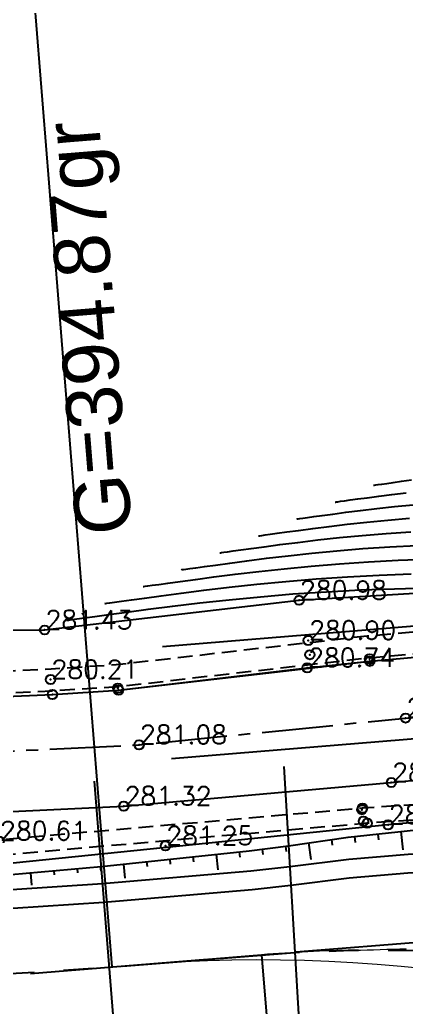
# Model space of a CAD drawing. Header units: millimetres. Extents: x 524954 to 526204, y 9523489 to 9524010.
# Drawn here: x 525125.6 to 525146.3, y 9523768.8 to 9523821.7 of the extents above; entities that cross this region are included whole.
import ezdxf
from ezdxf.enums import TextEntityAlignment as Align

# ---------------------------------------------------------------- set-up
doc = ezdxf.new("R2010")
doc.units = ezdxf.units.MM
doc.header["$PDMODE"] = 32
doc.header["$PDSIZE"] = 0.5
doc.linetypes.add('AXES2', pattern=[28.575, 19.05, -3.175, 3.175, -3.175])
doc.linetypes.add('CACHE2', pattern=[4.7625, 3.175, -1.5875])
for name, color, linetype in [('Axe_Route_Existante', 1, 'AXES2'), ('Bord_Route_Existante', 6, 'Continuous'), ('Caniveau', 5, 'CACHE2'), ('CN_01_00', 3, 'Continuous'), ('CN_02_00', 4, 'Continuous'), ('CN_05_00', 6, 'Continuous'), ('CN_10_00', 1, 'Continuous'), ('Route - Axe Route de la corniche 1 - Restitution en plan - Axe', 1, 'AXES2'), ('Route - Axe Route de la corniche 1 - Restitution en plan - GEM_Berme', 7, 'Continuous'), ('Route - Axe Route de la corniche 1 - Restitution en plan - GEM_Bretelle', 7, 'Continuous'), ('Route - Axe Route de la corniche 1 - Restitution en plan - Talus déblais', 1, 'Continuous'), ('Route - Axe Route de la corniche 1 - Tabulations', 7, 'Continuous'), ('Route - Axe Route de la corniche 1 - Textes - Arcs', 5, 'Continuous'), ('Route - Giratoire 1+ - Restitution en plan - GEM_ACC', 7, 'Continuous'), ('TopoAlt', 3, 'Continuous'), ('TOPOJIS', 7, 'Continuous')]:
    doc.layers.add(name, color=color, linetype=linetype)
doc.layers.add('Bord_Route_Existante_POLY3D', color=6, linetype='Continuous', plot=False)
doc.layers.add('Giratoire - Nouveau Giratoire1 - Marquages', color=176, linetype='Continuous', lineweight=0)
doc.layers.add('Trottoir', color=7, linetype='Continuous', true_color=0xff6666)
doc.styles.add('Affichages route', font='arial.ttf', dxfattribs={"height": 0.5})
doc.styles.add('Simplex 1.0', font='Simplex.shx', dxfattribs={"width": 0.99, "height": 1})

# ---------------------------------------------------------------- blocks, each defined once
blk = doc.blocks.new('TCPOINT M')
at = {"color": 0}
blk.add_point((0, 0), dxfattribs=at)
at = {"layer": 'TopoAlt', "style": 'Simplex 1.0', "width": 0.99}
blk.add_attdef('ALT', (0.15, 0.15), '', height=1, dxfattribs=at)
blk = doc.blocks.new('MENSURA_TALSYM_1')
at = {"layer": 'Route - Axe Route de la corniche 1 - Restitution en plan - Talus déblais'}
for p, q in [((525143.629, 9523777.612), (525143.59, 9523777.922)), ((525144.869, 9523777.739), (525144.833, 9523778.057)), ((525146.177, 9523777.209), (525146.076, 9523778.191)), ((525139.915, 9523777.121), (525139.875, 9523777.413)), ((525141.237, 9523776.684), (525141.113, 9523777.586)), ((525142.393, 9523777.457), (525142.351, 9523777.76)), ((525134.938, 9523776.571), (525134.909, 9523776.838)), ((525136.245, 9523776.139), (525136.152, 9523776.969)), ((525137.428, 9523776.819), (525137.395, 9523777.1)), ((525138.67, 9523776.963), (525138.636, 9523777.25)), ((525128.713, 9523775.972), (525128.691, 9523776.204)), ((525129.96, 9523776.075), (525129.936, 9523776.315)), ((525131.252, 9523775.698), (525131.18, 9523776.445)), ((525132.448, 9523776.323), (525132.423, 9523776.576)), ((525133.693, 9523776.447), (525133.666, 9523776.707)), ((525126.25, 9523775.324), (525126.201, 9523775.982)), ((525127.465, 9523775.868), (525127.446, 9523776.093))]:
    blk.add_line(p, q, dxfattribs=at)

msp = doc.modelspace()

# ---------------------------------------------------------------- linework, layer by layer
at = {"layer": 'Axe_Route_Existante', "ltscale": 0.5, "flags": 128}
msp.add_lwpolyline([(524973.101, 9523802.49), (525007.26, 9523792.779), (525027.54, 9523787.364), (525056.127, 9523779.755), (525082.674, 9523773.102), (525107.546, 9523770.048), (525120.684, 9523770.139), (525151.777, 9523772.648), (525176.899, 9523773.894), (525199.324, 9523771.095), (525218.337, 9523765.264), (525227.192, 9523761.534), (525233.843, 9523758.094), (525246.468, 9523751.167), (525256.506, 9523745.531), (525267.014, 9523739.694), (525277.691, 9523733.704), (525288.849, 9523727.299), (525294.632, 9523724.022), (525301.927, 9523719.966), (525310.691, 9523715.333), (525328.32, 9523705.784), (525328.32, 9523705.784), (525337.316, 9523700.691), (525351.138, 9523692.703), (525363.696, 9523685.45), (525368.801, 9523682.627), (525375.475, 9523679.109), (525390.225, 9523670.468), (525400.9, 9523665.019), (525419.619, 9523658.456), (525435.368, 9523656.046), (525454.334, 9523656.625), (525476.288, 9523660.734), (525488.784, 9523664.768), (525501.859, 9523668.012), (525521.809, 9523675.315), (525541.116, 9523687.802), (525552.62, 9523697.708), (525562.351, 9523710.18), (525568.681, 9523722.572), (525575.059, 9523738.704), (525576.995, 9523751.051), (525577.798, 9523776.069), (525576.166, 9523799.52), (525574.181, 9523815.429), (525572.049, 9523834.204), (525569.92, 9523851.041), (525567.326, 9523868.19), (525565.579, 9523885.379), (525563.689, 9523903.219), (525561.356, 9523920.701), (525558.839, 9523938.161)], dxfattribs=at)
at = {"layer": 'Axe_Route_Existante', "ltscale": 0.2, "flags": 128}
msp.add_lwpolyline([(524977.305, 9523814.695), (525006.059, 9523804.831), (525028.37, 9523798.479), (525038.912, 9523795.522), (525048.316, 9523792.994), (525057.878, 9523790.358), (525070.878, 9523787.094), (525082.145, 9523784.869), (525094.524, 9523783.207), (525107.043, 9523782.438), (525119.719, 9523782.246), (525132.005, 9523782.846), (525146.311, 9523784.281), (525160.389, 9523785.573)], dxfattribs=at)
at = {"layer": 'Bord_Route_Existante', "flags": 128}
for points in [[(525221.578, 9523770.941), (525214.394, 9523773.56), (525201.773, 9523777.091), (525187.993, 9523779.477), (525178.148, 9523780.174), (525172.157, 9523780.555), (525166.33, 9523780.26), (525154.489, 9523779.368), (525145.368, 9523778.551), (525120.497, 9523776.02), (525106.173, 9523774.773), (525099.776, 9523775.298), (525085.501, 9523777.091), (525074.621, 9523779.414), (525059.705, 9523783.331), (525044.394, 9523787.379), (525028.625, 9523791.594), (525012.747, 9523795.824), (524999.188, 9523799.53), (524974.162, 9523806.373)], [(525119.054, 9523785.177), (525127.352, 9523785.549), (525130.904, 9523785.78), (525144.393, 9523787.326), (525157.15, 9523788.454), (525159.646, 9523788.59), (525186.395, 9523790.309), (525194.259, 9523790.953), (525204.903, 9523791.806), (525211.169, 9523792.244), (525217.137, 9523792.785), (525223.837, 9523793.03), (525235.719, 9523792.006), (525246.137, 9523789.401), (525250.161, 9523787.597), (525257.166, 9523783.785), (525275.212, 9523773.506)], [(525119.151, 9523778.983), (525131.181, 9523779.552), (525145.544, 9523780.818), (525160.271, 9523782.251), (525175.138, 9523783.168), (525185.569, 9523783.964), (525204.023, 9523785.078), (525217.099, 9523783.886), (525220.353, 9523782.2), (525221.764, 9523780.731), (525223.757, 9523777.646), (525223.758, 9523776.783), (525223.758, 9523776.783), (525222.02, 9523771.867), (525221.713, 9523770.949), (525221.578, 9523770.941)]]:
    msp.add_lwpolyline(points, dxfattribs=at)
at = {"layer": 'Bord_Route_Existante_POLY3D'}
for points in [[(525119.054, 9523785.177, 281.47), (525127.352, 9523785.549, 281.18), (525130.904, 9523785.78, 281.09), (525141.031, 9523786.975, 280.74), (525144.393, 9523787.326, 280.62), (525157.15, 9523788.454, 280.25), (525159.646, 9523788.59, 280.16), (525173.021, 9523789.449, 279.82), (525186.395, 9523790.309, 279.47), (525194.259, 9523790.953, 279.16), (525204.903, 9523791.806, 278.94), (525211.169, 9523792.244, 278.76), (525217.103, 9523792.815, 278.74), (525217.137, 9523792.785, 278.63), (525223.837, 9523793.03, 278.44), (525223.846, 9523793.096, 278.57), (525235.719, 9523792.006, 278.18), (525246.137, 9523789.401, 277.89), (525250.161, 9523787.597, 277.78), (525257.166, 9523783.785, 277.56), (525275.212, 9523773.506, 277.13)], [(525119.151, 9523778.983, 281.72), (525131.181, 9523779.552, 281.32), (525145.544, 9523780.818, 280.87), (525160.271, 9523782.251, 280.43), (525175.138, 9523783.168, 280.05), (525185.569, 9523783.964, 279.63)], [(525187.993, 9523779.477, 279.49), (525178.148, 9523780.174, 279.78), (525172.157, 9523780.555, 279.98), (525172.077, 9523780.612, 279.04), (525166.33, 9523780.26, 280.19), (525154.489, 9523779.368, 280.57), (525152.114, 9523779.177, 280.66), (525145.368, 9523778.551, 280.86), (525120.497, 9523776.02, 281.76)]]:
    msp.add_polyline3d(points, dxfattribs=at)
at = {"layer": 'Caniveau', "ltscale": 0.25, "flags": 128}
for points in [[(524978.921, 9523818.749), (525007.12, 9523808.984), (525050.049, 9523797.236), (525059.403, 9523794.608), (525066.071, 9523792.798), (525071.256, 9523791.666), (525075.778, 9523790.605), (525082.17, 9523789.332), (525091.46, 9523787.968), (525094.462, 9523787.615), (525106.129, 9523786.717), (525119.032, 9523786.55), (525127.277, 9523786.92), (525130.781, 9523787.148), (525144.254, 9523788.692), (525157.053, 9523789.824), (525159.565, 9523789.96), (525186.295, 9523791.678), (525194.148, 9523792.321), (525204.801, 9523793.175), (525211.059, 9523793.613), (525217.049, 9523794.156), (525223.871, 9523794.405), (525235.946, 9523793.365), (525246.588, 9523790.704), (525250.771, 9523788.828), (525257.796, 9523785.005), (525267.26, 9523779.721), (525275.934, 9523774.674), (525286.15, 9523769.083)], [(524978.535, 9523817.634), (525006.771, 9523807.856), (525049.734, 9523796.099), (525059.089, 9523793.471), (525065.79, 9523791.652), (525070.996, 9523790.516), (525075.528, 9523789.452), (525081.969, 9523788.169), (525091.305, 9523786.798), (525094.348, 9523786.441), (525106.076, 9523785.538), (525119.051, 9523785.37), (525127.341, 9523785.742), (525130.887, 9523785.973), (525144.373, 9523787.518), (525157.137, 9523788.647), (525159.635, 9523788.783), (525186.381, 9523790.501), (525194.243, 9523791.145), (525204.889, 9523791.999), (525211.154, 9523792.437), (525217.124, 9523792.978), (525223.842, 9523793.224), (525235.751, 9523792.198), (525246.2, 9523789.585), (525250.247, 9523787.77), (525257.255, 9523783.957), (525267.01, 9523778.976), (525275.314, 9523773.67), (525285.519, 9523767.841)], [(524975.141, 9523808.618), (525000.68, 9523801.804), (525030.01, 9523793.854), (525045.477, 9523789.732), (525059.166, 9523786.012), (525065.902, 9523784.25), (525084.094, 9523779.959), (525088.525, 9523779.269), (525107.014, 9523777.537), (525120.727, 9523777.307), (525124.339, 9523777.743), (525144.189, 9523779.476), (525152.038, 9523780.016), (525158.051, 9523780.697), (525172.163, 9523781.399), (525172.115, 9523781.335), (525186.089, 9523780.714), (525201.95, 9523777.916), (525212.887, 9523775.146), (525221.806, 9523771.933), (525221.948, 9523771.873)], [(525221.578, 9523770.941), (525212.633, 9523774.341), (525201.773, 9523777.091), (525185.999, 9523779.874), (525185.993, 9523779.938), (525172.157, 9523780.555), (525158.119, 9523779.856), (525152.114, 9523779.177), (525144.255, 9523778.635), (525124.426, 9523776.904), (525120.771, 9523776.463), (525106.967, 9523776.694), (525088.421, 9523778.432), (525083.932, 9523779.131), (525065.698, 9523783.432), (525058.949, 9523785.198), (525045.258, 9523788.918), (525029.791, 9523793.04), (525029.791, 9523793.04), (525029.791, 9523793.04), (525029.791, 9523793.04), (525000.461, 9523800.99), (524974.924, 9523807.804)]]:
    msp.add_lwpolyline(points, dxfattribs=at)
at = {"layer": 'CN_01_00', "flags": 128}
for points, elevation in [([(525142.525, 9523795.865), (525142.527, 9523795.865), (525142.544, 9523795.867), (525142.589, 9523795.873), (525142.677, 9523795.886), (525142.822, 9523795.905), (525143.038, 9523795.935), (525143.34, 9523795.977), (525143.742, 9523796.032), (525144.253, 9523796.101), (525144.866, 9523796.183), (525145.569, 9523796.272), (525146.348, 9523796.364)], 289), ([(525138.406, 9523794.052), (525138.409, 9523794.052), (525138.43, 9523794.055), (525138.486, 9523794.063), (525138.596, 9523794.078), (525138.777, 9523794.103), (525139.047, 9523794.14), (525139.424, 9523794.192), (525139.926, 9523794.26), (525140.564, 9523794.347), (525141.33, 9523794.449), (525142.207, 9523794.56), (525143.18, 9523794.675), (525144.233, 9523794.79), (525145.352, 9523794.898), (525146.52, 9523794.996)], 287), ([(525130.168, 9523790.426), (525130.172, 9523790.427), (525130.201, 9523790.431), (525130.28, 9523790.442), (525130.433, 9523790.463), (525130.686, 9523790.497), (525131.064, 9523790.549), (525131.591, 9523790.622), (525132.293, 9523790.718), (525133.186, 9523790.84), (525134.256, 9523790.982), (525135.483, 9523791.137), (525136.843, 9523791.298), (525138.316, 9523791.458), (525139.881, 9523791.61), (525141.514, 9523791.747), (525143.195, 9523791.861), (525144.9, 9523791.948), (525146.601, 9523792.009)], 283)]:
    msp.add_lwpolyline(points, dxfattribs=dict(at, elevation=elevation))
at = {"layer": 'CN_02_00', "flags": 128}
for points, elevation in [([(525140.465, 9523794.958), (525140.468, 9523794.959), (525140.487, 9523794.961), (525140.538, 9523794.968), (525140.637, 9523794.982), (525140.8, 9523795.004), (525141.043, 9523795.037), (525141.382, 9523795.084), (525141.834, 9523795.146), (525142.409, 9523795.224), (525143.098, 9523795.316), (525143.888, 9523795.416), (525144.764, 9523795.52), (525145.712, 9523795.623), (525146.719, 9523795.721)], 288), ([(525136.346, 9523793.145), (525136.35, 9523793.146), (525136.372, 9523793.149), (525136.434, 9523793.158), (525136.555, 9523793.174), (525136.754, 9523793.201), (525137.051, 9523793.242), (525137.466, 9523793.299), (525138.017, 9523793.375), (525138.72, 9523793.471), (525139.561, 9523793.582), (525140.526, 9523793.704), (525141.596, 9523793.831), (525142.754, 9523793.957), (525143.984, 9523794.076), (525145.268, 9523794.184), (525146.59, 9523794.274)], 286), ([(525132.227, 9523791.333), (525132.231, 9523791.333), (525132.258, 9523791.337), (525132.331, 9523791.347), (525132.474, 9523791.367), (525132.709, 9523791.399), (525133.06, 9523791.447), (525133.549, 9523791.514), (525134.201, 9523791.603), (525135.03, 9523791.717), (525136.025, 9523791.849), (525137.164, 9523791.993), (525138.427, 9523792.142), (525139.796, 9523792.291), (525141.248, 9523792.432), (525142.765, 9523792.559), (525144.326, 9523792.665), (525145.91, 9523792.746), (525147.491, 9523792.802)], 284), ([(525128.108, 9523789.52), (525128.112, 9523789.521), (525128.144, 9523789.525), (525128.228, 9523789.536), (525128.393, 9523789.559), (525128.664, 9523789.596), (525129.068, 9523789.652), (525129.633, 9523789.729), (525130.385, 9523789.832), (525131.341, 9523789.963), (525132.488, 9523790.115), (525133.802, 9523790.281), (525135.259, 9523790.454), (525136.837, 9523790.625), (525138.513, 9523790.788), (525140.262, 9523790.934), (525142.063, 9523791.057), (525143.889, 9523791.15), (525145.711, 9523791.215), (525147.494, 9523791.257), (525149.206, 9523791.28), (525150.815, 9523791.288), (525151.956, 9523791.286)], 282)]:
    msp.add_lwpolyline(points, dxfattribs=dict(at, elevation=elevation))
at = {"layer": 'CN_05_00', "elevation": 285, "flags": 128}
msp.add_lwpolyline([(525134.287, 9523792.239), (525134.29, 9523792.24), (525134.315, 9523792.243), (525134.383, 9523792.252), (525134.515, 9523792.27), (525134.732, 9523792.3), (525135.056, 9523792.345), (525135.508, 9523792.407), (525136.109, 9523792.489), (525136.875, 9523792.594), (525137.793, 9523792.715), (525138.845, 9523792.848), (525140.011, 9523792.987), (525141.275, 9523793.124), (525142.616, 9523793.254), (525144.017, 9523793.371), (525145.458, 9523793.469), (525146.921, 9523793.544)], dxfattribs=at)
at = {"layer": 'CN_10_00', "elevation": 290, "flags": 128}
msp.add_lwpolyline([(525144.585, 9523796.771), (525144.587, 9523796.771), (525144.601, 9523796.773), (525144.641, 9523796.779), (525144.718, 9523796.789), (525144.845, 9523796.807), (525145.034, 9523796.833), (525145.299, 9523796.869), (525145.65, 9523796.917), (525146.098, 9523796.978), (525146.635, 9523797.05)], dxfattribs=at)
at = {"layer": 'Giratoire - Nouveau Giratoire1 - Marquages', "color": 7, "linetype": 'Continuous'}
msp.add_line((525138.579, 9523771.583, 0), (525131.769, 9523771.033, 0), dxfattribs=at)
for centre, radius, start, end in [((525145.013, 9523691.842, 0), 80, 91.05213, 94.61306), ((525141.644, 9523875.311, 0), 103.5, 271.05213, 272.60372), ((525141.644, 9523875.311, 0), 103.5, 271.05213, 272.60372), ((525138.459, 9523688.115, 0), 83.187, 65.94007, 94.61306)]:
    msp.add_arc(centre, radius, start, end, dxfattribs=at)
at = {"layer": 'Route - Axe Route de la corniche 1 - Restitution en plan - Axe', "ltscale": 0.5, "flags": 128}
msp.add_lwpolyline([(525046.677, 9523782.319), (525051.521, 9523781.079), (525061.208, 9523778.598), (525070.896, 9523776.118), (525075.753, 9523774.931), (525080.64, 9523773.878), (525085.555, 9523772.962), (525090.494, 9523772.182), (525095.453, 9523771.54), (525100.427, 9523771.036), (525105.413, 9523770.67), (525110.408, 9523770.443), (525115.407, 9523770.354), (525120.407, 9523770.405), (525125.403, 9523770.594), (525130.392, 9523770.922), (525140.361, 9523771.706), (525143.359, 9523771.825), (525146.358, 9523771.83), (525149.356, 9523771.724), (525150.354, 9523771.663), (525153.343, 9523771.407), (525156.32, 9523771.039), (525159.863, 9523770.452), (525160.264, 9523770.375), (525163.198, 9523769.748), (525170.007, 9523768.122), (525175.376, 9523766.838)], dxfattribs=at)
at = {"layer": 'Route - Axe Route de la corniche 1 - Restitution en plan - GEM_Berme', "flags": 128}
msp.add_lwpolyline([(525125.17, 9523775.088), (525130.034, 9523775.408), (525138.002, 9523776.077), (525140.093, 9523776.315), (525143.258, 9523776.703), (525146.445, 9523776.985), (525149.651, 9523777.148), (525150.723, 9523777.176), (525153.948, 9523777.179), (525157.18, 9523777.061), (525160.417, 9523776.82), (525161.495, 9523776.713), (525164.729, 9523776.307), (525170.732, 9523775.458), (525171.739, 9523775.372), (525172.759, 9523775.338), (525173.792, 9523775.356), (525174.837, 9523775.429), (525176.291, 9523775.629)], dxfattribs=at)
at = {"layer": 'Route - Axe Route de la corniche 1 - Restitution en plan - GEM_Bretelle', "flags": 128}
msp.add_lwpolyline([(525125.222, 9523774.089), (525130.114, 9523774.411), (525138.082, 9523775.08), (525140.151, 9523775.316), (525143.278, 9523775.704), (525146.428, 9523775.985), (525149.597, 9523776.15), (525150.657, 9523776.178), (525153.843, 9523776.184), (525157.039, 9523776.071), (525160.238, 9523775.836), (525161.305, 9523775.731), (525164.502, 9523775.334), (525170.499, 9523774.485), (525171.507, 9523774.4), (525172.527, 9523774.365), (525173.559, 9523774.384), (525174.605, 9523774.457), (525176.217, 9523774.679), (525177.299, 9523774.903), (525179.003, 9523775.388), (525179.085, 9523775.416)], dxfattribs=at)
at = {"layer": 'Route - Axe Route de la corniche 1 - Restitution en plan - Talus déblais', "flags": 128}
msp.add_lwpolyline([(525125.129, 9523775.886), (525129.962, 9523776.317), (525137.915, 9523777.155), (525140.027, 9523777.433), (525143.233, 9523777.884), (525147.55, 9523778.351), (525150.816, 9523778.566), (525153.004, 9523778.632), (525155.195, 9523778.603), (525158.495, 9523778.513), (525161.803, 9523778.296), (525165.11, 9523777.937), (525170.133, 9523777.256), (525171.135, 9523777.147), (525172.153, 9523777.103), (525173.182, 9523777.108), (525175.27, 9523777.24), (525175.6, 9523777.28)], dxfattribs=at)
at = {"layer": 'Route - Axe Route de la corniche 1 - Tabulations'}
for p, q in [((525139.78, 9523781.689), (525140.943, 9523761.723)), ((525129.597, 9523780.891), (525131.187, 9523760.954))]:
    msp.add_line(p, q, dxfattribs=at)
at = {"layer": 'Route - Axe Route de la corniche 1 - Textes - Arcs'}
for p, q in [((525130.566, 9523770.936), (525124.936, 9523840.709)), ((525138.579, 9523771.583), (525144.209, 9523701.809))]:
    msp.add_line(p, q, dxfattribs=at)
at = {"layer": 'Route - Giratoire 1+ - Restitution en plan - GEM_ACC'}
msp.add_lwpolyline([(525194.065, 9523786.493, -0.09793), (525190.966, 9523786.326), (525168.191, 9523789.565, 0.055806), (525155.735, 9523789.935), (525133.262, 9523788.095)], format="xyb", dxfattribs=at)
at = {"layer": 'Route - Giratoire 1+ - Restitution en plan - GEM_ACC', "flags": 128}
msp.add_lwpolyline([(525133.752, 9523782.115), (525156.225, 9523783.956, -0.055806), (525167.347, 9523783.624), (525178.449, 9523782.045, -0.50578), (525180.727, 9523777.77)], format="xyb", dxfattribs=at)
at = {"layer": 'Trottoir', "ltscale": 0.25, "flags": 128}
msp.add_lwpolyline([(525109.407, 9523788.924), (525126.934, 9523789.003), (525126.934, 9523789.003), (525140.593, 9523790.596), (525194.008, 9523793.838), (525194.008, 9523793.838), (525194.008, 9523793.838), (525194.008, 9523793.838), (525194.008, 9523793.838), (525210.743, 9523795.795), (525210.743, 9523795.795), (525210.743, 9523795.795), (525223.913, 9523796.423), (525236.56, 9523796.129), (525246.634, 9523793.271), (525254.607, 9523789.446), (525268.338, 9523781.556), (525268.338, 9523781.556), (525283.706, 9523772.799), (525283.706, 9523772.799), (525283.706, 9523772.799)], dxfattribs=at)

# ---------------------------------------------------------------- block references
at = {"layer": 'Route - Axe Route de la corniche 1 - Restitution en plan - Talus déblais'}
msp.add_blockref('MENSURA_TALSYM_1', (0, 0), dxfattribs=at)
at = {"layer": 'TOPOJIS'}
ref = msp.add_blockref('TCPOINT M', (525140.593, 9523790.596, 280.98), dxfattribs=at)
ref.add_attrib('ALT', '280.98', (525140.643, 9523790.646, 280.98), dxfattribs={"layer": 'TopoAlt', "height": 1, "style": 'Simplex 1.0', "width": 0.99})
ref = msp.add_blockref('TCPOINT M', (525126.934, 9523789.003, 281.43), dxfattribs=at)
ref.add_attrib('ALT', '281.43', (525126.984, 9523789.053, 281.43), dxfattribs={"layer": 'TopoAlt', "height": 1, "style": 'Simplex 1.0', "width": 0.99})
ref = msp.add_blockref('TCPOINT M', (525141.084, 9523788.446, 280.9), dxfattribs=at)
ref.add_attrib('ALT', '280.90', (525141.134, 9523788.496, 280.9), dxfattribs={"layer": 'TopoAlt', "height": 1, "style": 'Simplex 1.0', "width": 0.99})
ref = msp.add_blockref('TCPOINT M', (525141.031, 9523786.975, 280.74), dxfattribs=at)
ref.add_attrib('ALT', '280.74', (525141.081, 9523787.025, 280.74), dxfattribs={"layer": 'TopoAlt', "height": 1, "style": 'Simplex 1.0', "width": 0.99})
for p in [(525141.175, 9523787.678, 279.65), (525144.374, 9523787.455, 280.79), (525144.393, 9523787.326, 280.62), (525127.352, 9523785.549, 281.18), (525130.868, 9523785.88, 281.26), (525130.904, 9523785.78, 281.09), (525143.966, 9523779.365, 279.95), (525143.998, 9523779.442, 280.68), (525144.044, 9523778.747, 279.94), (525144.255, 9523778.635, 280.86)]:
    msp.add_blockref('TCPOINT M', p, dxfattribs=at)
ref = msp.add_blockref('TCPOINT M', (525127.252, 9523786.343, 280.21), dxfattribs=at)
ref.add_attrib('ALT', '280.21', (525127.302, 9523786.393, 280.21), dxfattribs={"layer": 'TopoAlt', "height": 1, "style": 'Simplex 1.0', "width": 0.99})
ref = msp.add_blockref('TCPOINT M', (525146.311, 9523784.281, 280.62), dxfattribs=at)
ref.add_attrib('ALT', '280.62', (525146.361, 9523784.331, 280.62), dxfattribs={"layer": 'TopoAlt', "height": 1, "style": 'Simplex 1.0', "width": 0.99})
ref = msp.add_blockref('TCPOINT M', (525132.005, 9523782.846, 281.08), dxfattribs=at)
ref.add_attrib('ALT', '281.08', (525132.055, 9523782.896, 281.08), dxfattribs={"layer": 'TopoAlt', "height": 1, "style": 'Simplex 1.0', "width": 0.99})
ref = msp.add_blockref('TCPOINT M', (525145.544, 9523780.818, 280.87), dxfattribs=at)
ref.add_attrib('ALT', '280.87', (525145.594, 9523780.868, 280.87), dxfattribs={"layer": 'TopoAlt', "height": 1, "style": 'Simplex 1.0', "width": 0.99})
ref = msp.add_blockref('TCPOINT M', (525131.181, 9523779.552, 281.32), dxfattribs=at)
ref.add_attrib('ALT', '281.32', (525131.231, 9523779.602, 281.32), dxfattribs={"layer": 'TopoAlt', "height": 1, "style": 'Simplex 1.0', "width": 0.99})
ref = msp.add_blockref('TCPOINT M', (525145.368, 9523778.551, 280.86), dxfattribs=at)
ref.add_attrib('ALT', '280.86', (525145.418, 9523778.601, 280.86), dxfattribs={"layer": 'TopoAlt', "height": 1, "style": 'Simplex 1.0', "width": 0.99})
ref = msp.add_blockref('TCPOINT M', (525124.49, 9523777.685, 280.61), dxfattribs=at)
ref.add_attrib('ALT', '280.61', (525124.54, 9523777.735, 280.61), dxfattribs={"layer": 'TopoAlt', "height": 1, "style": 'Simplex 1.0', "width": 0.99})
ref = msp.add_blockref('TCPOINT M', (525133.418, 9523777.424, 281.25), dxfattribs=at)
ref.add_attrib('ALT', '281.25', (525133.468, 9523777.474, 281.25), dxfattribs={"layer": 'TopoAlt', "height": 1, "style": 'Simplex 1.0', "width": 0.99})

# ---------------------------------------------------------------- texts
at = {"layer": 'Route - Axe Route de la corniche 1 - Textes - Arcs', "style": 'Affichages route'}
msp.add_text('G=394.87gr', height=3, rotation=94.6131, dxfattribs=at).set_placement((525127.751, 9523805.073), align=Align.TOP_CENTER)

doc.saveas('drawing.dxf')
